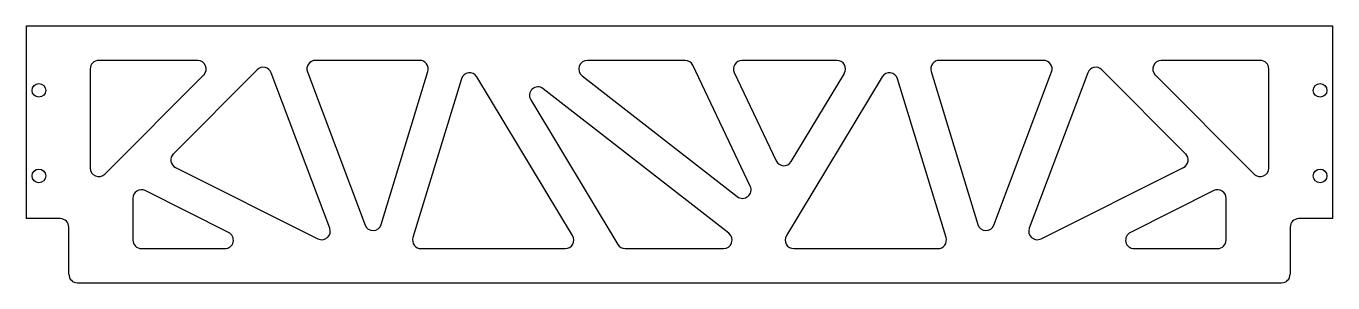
# Model space of a CAD drawing. Header units: millimetres. Extents: x -153 to 153, y -30 to 30.
import ezdxf

# ---------------------------------------------------------------- set-up
doc = ezdxf.new("R2010")
doc.units = ezdxf.units.MM

msp = doc.modelspace()

# ---------------------------------------------------------------- linework, layer by layer
at = {"color": 7, "linetype": 'Continuous', "lineweight": 25}
for p, q in [((153, 30), (-153, 30)), ((-153, 30), (-153, -15)), ((153, -15), (153, 30)), ((-112.83, 22), (-136, 22)), ((-60.84, 22), (-85.25, 22)), ((1.34, 22), (-21.57, 22)), ((36.88, 22), (14.62, 22)), ((85.25, 22), (60.84, 22)), ((136, 22), (112.83, 22)), ((-138, 20), (-138, -3.17)), ((-134.59, -4.59), (-111.41, 18.59)), ((-98.88, 19.81), (-118.53, 0.15)), ((-81.91, -17.22), (-95.59, 19.1)), ((-87.12, 19.29), (-73.63, -16.5)), ((-69.85, -16.38), (-58.93, 19.42)), ((-22.79, 18.42), (13.53, -9.83)), ((16.56, -7.39), (3.15, 20.86)), ((12.82, 19.14), (22.62, -1.49)), ((26.14, -1.66), (38.6, 18.97)), ((58.93, 19.42), (69.85, -16.38)), ((73.63, -16.5), (87.12, 19.29)), ((95.59, 19.1), (81.91, -17.22)), ((118.53, 0.15), (98.88, 19.81)), ((111.41, 18.59), (134.59, -4.59)), ((138, -3.17), (138, 20)), ((-51.08, 17.71), (-62.41, -19.42)), ((-25.03, -18.97), (-47.46, 18.16)), ((11.55, -18.42), (-31.91, 15.37)), ((47.46, 18.16), (25.03, -18.97)), ((62.41, -19.42), (51.08, 17.71)), ((-34.85, 12.76), (-14.44, -21.03)), ((-118.01, -3.05), (-84.68, -19.72)), ((84.68, -19.72), (118.01, -3.05)), ((-105.58, -18.21), (-125.11, -8.45)), ((125.11, -8.45), (105.58, -18.21)), ((-128, -10.24), (-128, -20)), ((128, -20), (128, -10.24)), ((-145, -15), (-153, -15)), ((153, -15), (145, -15)), ((-143, -28), (-143, -17)), ((143, -17), (143, -28)), ((-126, -22), (-106.47, -22)), ((-60.5, -22), (-26.74, -22)), ((-12.72, -22), (10.32, -22)), ((26.74, -22), (60.5, -22)), ((106.47, -22), (126, -22)), ((-141, -30), (141, -30))]:
    msp.add_line(p, q, dxfattribs=at)
for centre in [(-150, 15), (150, 15), (-150, -5), (150, -5)]:
    msp.add_circle(centre, 1.6, dxfattribs=at)
for centre, start, end in [((-136, 20), 90, 180), ((-112.83, 20), 315, 90), ((-85.25, 20), 90, 200.6414), ((-60.84, 20), 343.0321, 90), ((-21.57, 20), 90, 232.1267), ((1.34, 20), 25.4068, 90), ((14.62, 20), 90, 205.4068), ((36.88, 20), 328.8691, 90), ((60.84, 20), 90, 196.9679), ((85.25, 20), 339.3586, 90), ((112.83, 20), 90, 225), ((136, 20), 0, 90), ((-97.46, 18.39), 20.6414, 135), ((-49.17, 17.13), 31.1309, 163.0321), ((49.17, 17.13), 16.9679, 148.8691), ((97.46, 18.39), 45, 159.3586), ((-33.14, 13.8), 52.1267, 211.1309), ((-117.12, -1.26), 135, 243.4349), ((117.12, -1.26), 296.5651, 45), ((24.42, -0.63), 205.4068, 328.8691), ((-136, -3.17), 180, 315), ((136, -3.17), 225, 0), ((-126, -10.24), 63.4349, 180), ((14.76, -8.25), 232.1267, 25.4068), ((126, -10.24), 0, 116.5651), ((-145, -17), 0, 90), ((145, -17), 90, 180), ((-106.47, -20), 270, 63.4349), ((-83.78, -17.93), 243.4349, 20.6414), ((-71.76, -15.8), 200.6414, 343.0321), ((71.76, -15.8), 196.9679, 339.3586), ((83.78, -17.93), 159.3586, 296.5651), ((106.47, -20), 116.5651, 270), ((-126, -20), 180, 270), ((-60.5, -20), 163.0321, 270), ((-26.74, -20), 270, 31.1309), ((-12.72, -20), 211.1309, 270), ((10.32, -20), 270, 52.1267), ((26.74, -20), 148.8691, 270), ((60.5, -20), 270, 16.9679), ((126, -20), 270, 0), ((-141, -28), 180, 270), ((141, -28), 270, 0)]:
    msp.add_arc(centre, 2, start, end, dxfattribs=at)

doc.saveas('drawing.dxf')
